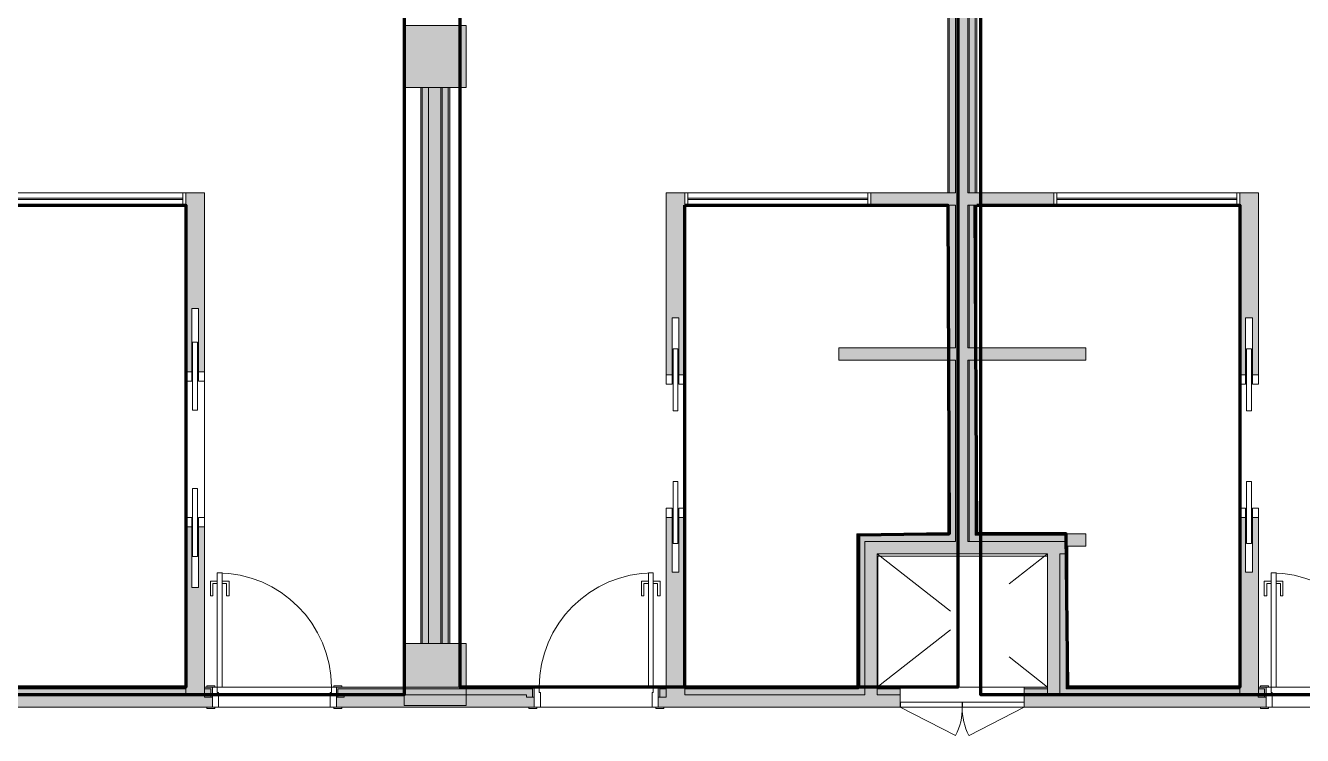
# Model space of a CAD drawing. Header units: metres. Extents: x -227.9 to -140, y 38 to 92.1.
# Drawn here: x -205.37 to -195.08, y 78.09 to 83.81 of the extents above; entities that cross this region are included whole.
import ezdxf

# ---------------------------------------------------------------- set-up
doc = ezdxf.new("R2010")
doc.units = ezdxf.units.M
doc.linetypes.add('JIS_02_0.7', pattern=[1.35, 0.75, -0.6])
doc.layers.add('A-DETL', color=94, linetype='Continuous', lineweight=5, true_color=0x00a600)
for name, color, linetype, lineweight in [('A-DOOR', 7, 'Continuous', 5), ('A-FLOR', 7, 'Continuous', 5), ('A-GLAZ', 7, 'Continuous', 5), ('A-WALL', 7, 'Continuous', 5), ('A-WALL-PATT', 7, 'Continuous', 13), ('I-WALL', 7, 'Continuous', 5), ('S-COLS', 7, 'Continuous', 5)]:
    doc.layers.add(name, color=color, linetype=linetype, lineweight=lineweight)
doc.layers.add('Chambre', color=40, linetype='Continuous')
doc.layers.add('SDB', color=230, linetype='Continuous')

msp = doc.modelspace()

# ---------------------------------------------------------------- hatches: boundary and pattern name
at = {"layer": 'A-WALL-PATT', "lineweight": 5, "true_color": 0xaaaaaa}
h = msp.add_hatch(color=253, dxfattribs=at)
h.paths.add_polyline_path([(-197.774, 79.652), (-197.764, 79.652), (-197.764, 81.115), (-197.774, 81.115), (-197.774, 79.715)])
h.paths.add_polyline_path([(-197.764, 81.215), (-197.764, 82.365), (-197.774, 82.365), (-197.774, 81.215)])
h.paths.add_polyline_path([(-197.764, 82.465), (-197.764, 87.991), (-197.774, 87.991), (-197.774, 82.465)])
h.paths.add_polyline_path([(-197.774, 88.141), (-197.764, 88.141), (-197.764, 89.74), (-197.774, 89.74), (-197.774, 88.236)])
msp.add_hatch(color=253, dxfattribs=at).paths.add_polyline_path([(-202.014, 78.83), (-202.014, 83.314), (-202.024, 83.314), (-202.024, 78.83)])
at = {"layer": 'I-WALL', "true_color": 0xaaaaaa}
h = msp.add_hatch(color=253, dxfattribs=at)
h.paths.add_polyline_path([(-197.937, 79.715), (-197.924, 79.715), (-197.924, 81.115), (-197.937, 81.115), (-197.937, 79.931)])
h.paths.add_polyline_path([(-197.924, 81.215), (-197.924, 82.365), (-197.937, 82.365), (-197.937, 81.215)])
h.paths.add_polyline_path([(-197.937, 82.465), (-197.924, 82.465), (-197.924, 87.991), (-197.937, 87.991), (-197.937, 83.146)])
h.paths.add_polyline_path([(-197.937, 88.141), (-197.924, 88.141), (-197.924, 89.74), (-197.937, 89.74), (-197.937, 88.236)])
h = msp.add_hatch(color=253, dxfattribs=at)
h.paths.add_polyline_path([(-197.874, 79.702), (-197.874, 81.115), (-197.924, 81.115), (-197.924, 79.702)])
h.paths.add_polyline_path([(-197.874, 81.215), (-197.874, 82.365), (-197.924, 82.365), (-197.924, 81.215)])
h.paths.add_polyline_path([(-197.874, 82.465), (-197.874, 87.991), (-197.924, 87.991), (-197.924, 82.465)])
h.paths.add_polyline_path([(-197.924, 88.141), (-197.874, 88.141), (-197.874, 89.74), (-197.924, 89.74), (-197.924, 88.236)])
for points in [[(-197.874, 79.652), (-197.774, 79.652), (-197.774, 89.74), (-197.874, 89.74), (-197.874, 79.702)], [(-202.174, 78.83), (-202.174, 83.314), (-202.187, 83.314), (-202.187, 78.83)], [(-202.174, 78.83), (-202.124, 78.83), (-202.124, 83.314), (-202.174, 83.314), (-202.174, 79.931)], [(-202.024, 78.83), (-202.024, 83.314), (-202.124, 83.314), (-202.124, 78.83)], [(-201.964, 78.83), (-201.964, 83.314), (-202.014, 83.314), (-202.014, 78.83)], [(-201.951, 78.83), (-201.951, 83.314), (-201.964, 83.314), (-201.964, 78.83)], [(-197.924, 82.365), (-197.874, 82.365), (-197.874, 82.465), (-198.557, 82.465), (-198.557, 82.365), (-197.937, 82.365)], [(-197.774, 82.365), (-197.081, 82.365), (-197.081, 82.465), (-197.774, 82.465)], [(-197.924, 81.115), (-197.874, 81.115), (-197.874, 81.215), (-198.815, 81.215), (-198.815, 81.115), (-197.937, 81.115)], [(-197.774, 81.115), (-196.824, 81.115), (-196.824, 81.215), (-197.774, 81.215)], [(-198.669, 78.478), (-198.656, 78.478), (-198.656, 79.715), (-198.669, 79.715), (-198.669, 78.859)], [(-196.824, 79.615), (-196.824, 79.715), (-196.984, 79.715), (-196.984, 79.615), (-196.969, 79.615)], [(-198.606, 78.465), (-198.606, 79.702), (-198.656, 79.702), (-198.656, 78.465)], [(-198.506, 78.415), (-198.506, 79.652), (-198.606, 79.652), (-198.606, 78.415)], [(-196.984, 79.552), (-196.984, 79.652), (-198.506, 79.652), (-198.506, 79.552), (-197.032, 79.552)], [(-196.982, 78.465), (-196.982, 79.615), (-196.984, 79.615), (-196.984, 79.552), (-197.032, 79.552), (-197.032, 78.465)], [(-196.969, 78.478), (-196.969, 79.615), (-196.982, 79.615), (-196.982, 78.478)], [(-197.132, 78.415), (-197.032, 78.415), (-197.032, 79.552), (-197.132, 79.552), (-197.132, 78.465)]]:
    msp.add_hatch(color=253, dxfattribs=at).paths.add_polyline_path(points)
h = msp.add_hatch(color=253, dxfattribs=at)
h.paths.add_polyline_path([(-197.714, 79.702), (-197.714, 81.115), (-197.764, 81.115), (-197.764, 79.702)])
h.paths.add_polyline_path([(-197.764, 81.215), (-197.714, 81.215), (-197.714, 82.365), (-197.764, 82.365), (-197.764, 82.074)])
h.paths.add_polyline_path([(-197.714, 82.465), (-197.714, 87.991), (-197.764, 87.991), (-197.764, 82.465)])
h.paths.add_polyline_path([(-197.714, 88.141), (-197.714, 89.74), (-197.764, 89.74), (-197.764, 88.141)])
h = msp.add_hatch(color=253, dxfattribs=at)
h.paths.add_polyline_path([(-197.701, 79.715), (-197.701, 81.115), (-197.714, 81.115), (-197.714, 79.715)])
h.paths.add_polyline_path([(-197.714, 81.215), (-197.701, 81.215), (-197.701, 82.365), (-197.714, 82.365), (-197.714, 82.074)])
h.paths.add_polyline_path([(-197.714, 82.465), (-197.701, 82.465), (-197.701, 87.991), (-197.714, 87.991), (-197.714, 83.146)])
h.paths.add_polyline_path([(-197.714, 88.141), (-197.701, 88.141), (-197.701, 89.74), (-197.714, 89.74), (-197.714, 88.236)])
h = msp.add_hatch(color=253, dxfattribs=at)
h.paths.add_polyline_path([(-204.081, 78.415), (-203.931, 78.415), (-203.931, 79.77), (-203.978, 79.77), (-203.978, 79.28), (-204.033, 79.28), (-204.033, 79.77), (-204.081, 79.77), (-204.081, 78.465)])
h.paths.add_polyline_path([(-203.978, 81.02), (-203.931, 81.02), (-203.931, 82.465), (-204.08, 82.464), (-204.081, 81.02), (-204.033, 81.02), (-204.033, 81.53), (-203.978, 81.53)])
h = msp.add_hatch(color=253, dxfattribs=at)
h.paths.add_polyline_path([(-200.057, 78.415), (-200.057, 79.846), (-200.105, 79.846), (-200.105, 79.406), (-200.16, 79.406), (-200.16, 79.846), (-200.207, 79.846), (-200.207, 78.415)])
h.paths.add_polyline_path([(-200.105, 80.996), (-200.057, 80.996), (-200.057, 82.465), (-200.207, 82.465), (-200.207, 80.996), (-200.16, 80.996), (-200.16, 81.456), (-200.105, 81.456), (-200.105, 81.003)])
h = msp.add_hatch(color=253, dxfattribs=at)
h.paths.add_polyline_path([(-195.431, 78.415), (-195.431, 79.846), (-195.479, 79.846), (-195.479, 79.406), (-195.534, 79.406), (-195.534, 79.846), (-195.581, 79.846), (-195.581, 78.415), (-195.432, 78.415)])
h.paths.add_polyline_path([(-195.431, 80.996), (-195.431, 82.465), (-195.581, 82.465), (-195.581, 80.996), (-195.534, 80.996), (-195.534, 81.456), (-195.479, 81.456), (-195.479, 80.996)])
h = msp.add_hatch(color=253, dxfattribs=at)
h.paths.add_polyline_path([(-197.924, 79.702), (-197.924, 79.715), (-198.656, 79.715), (-198.656, 79.702), (-198.052, 79.702)])
h.paths.add_polyline_path([(-196.984, 79.702), (-196.984, 79.715), (-197.714, 79.715), (-197.714, 79.702), (-197.23, 79.702)])
h = msp.add_hatch(color=253, dxfattribs=at)
h.paths.add_polyline_path([(-198.606, 79.652), (-197.874, 79.652), (-197.874, 79.702), (-198.606, 79.702)])
h.paths.add_polyline_path([(-196.984, 79.652), (-196.984, 79.702), (-197.764, 79.702), (-197.764, 79.652), (-197.23, 79.652)])
h = msp.add_hatch(color=253, dxfattribs=at)
h.paths.add_polyline_path([(-171.352, 78.396), (-171.339, 78.396), (-171.339, 78.465), (-170.152, 78.465), (-170.152, 78.478), (-171.352, 78.478), (-171.352, 78.434)])
h.paths.add_polyline_path([(-172.365, 78.396), (-172.352, 78.396), (-172.352, 78.478), (-172.405, 78.478), (-172.405, 78.465), (-172.365, 78.465), (-172.365, 78.434)])
h.paths.add_polyline_path([(-185.869, 78.396), (-185.856, 78.396), (-185.856, 78.465), (-184.282, 78.465), (-184.282, 78.396), (-184.269, 78.396), (-184.269, 78.478), (-185.869, 78.478), (-185.869, 78.434)])
h.paths.add_polyline_path([(-178.369, 78.396), (-178.369, 78.478), (-178.426, 78.478), (-178.426, 78.465), (-178.382, 78.465), (-178.382, 78.396)])
h.paths.add_polyline_path([(-183.256, 78.396), (-183.256, 78.465), (-183.202, 78.465), (-183.202, 78.478), (-183.269, 78.478), (-183.269, 78.396)])
h.paths.add_polyline_path([(-177.369, 78.396), (-177.356, 78.396), (-177.356, 78.465), (-176.674, 78.465), (-176.674, 78.478), (-177.369, 78.478), (-177.369, 78.434)])
h.paths.add_polyline_path([(-186.869, 78.396), (-186.869, 78.478), (-186.931, 78.478), (-186.931, 78.465), (-186.882, 78.465), (-186.882, 78.396)])
h.paths.add_polyline_path([(-195.369, 78.396), (-195.369, 78.478), (-195.431, 78.478), (-195.431, 78.465), (-195.382, 78.465), (-195.382, 78.396)])
h.paths.add_polyline_path([(-191.769, 78.396), (-191.756, 78.396), (-191.756, 78.465), (-191.707, 78.465), (-191.707, 78.478), (-191.769, 78.478), (-191.769, 78.434)])
h.paths.add_polyline_path([(-192.782, 78.396), (-192.769, 78.396), (-192.769, 78.478), (-194.369, 78.478), (-194.369, 78.396), (-194.356, 78.396), (-194.356, 78.465), (-192.782, 78.465), (-192.782, 78.434)])
h.paths.add_polyline_path([(-203.867, 78.396), (-203.867, 78.478), (-203.931, 78.478), (-203.931, 78.465), (-203.88, 78.465), (-203.88, 78.396)])
h.paths.add_polyline_path([(-201.271, 78.396), (-201.271, 78.478), (-202.867, 78.478), (-202.867, 78.396), (-202.854, 78.396), (-202.854, 78.465), (-201.284, 78.465), (-201.284, 78.396)])
h.paths.add_polyline_path([(-200.258, 78.396), (-200.258, 78.465), (-200.207, 78.465), (-200.207, 78.478), (-200.271, 78.478), (-200.271, 78.396)])
h.paths.add_polyline_path([(-172.561, 78.465), (-172.505, 78.465), (-172.505, 78.478), (-173.855, 78.478), (-173.855, 78.465)])
h.paths.add_polyline_path([(-173.955, 78.465), (-173.955, 78.478), (-174.834, 78.478), (-174.834, 78.465), (-174.206, 78.465)])
h.paths.add_polyline_path([(-176.464, 78.465), (-176.258, 78.465), (-176.258, 78.478), (-176.464, 78.478)])
h.paths.add_polyline_path([(-175.258, 78.465), (-174.984, 78.465), (-174.984, 78.478), (-175.258, 78.478)])
h.paths.add_polyline_path([(-181.317, 78.465), (-181.317, 78.478), (-181.501, 78.478), (-181.501, 78.465)])
h.paths.add_polyline_path([(-178.576, 78.465), (-178.576, 78.478), (-179.983, 78.478), (-179.983, 78.465), (-179.139, 78.465)])
h.paths.add_polyline_path([(-182.428, 78.465), (-181.651, 78.465), (-181.651, 78.478), (-183.052, 78.478), (-183.052, 78.465)])
h.paths.add_polyline_path([(-180.133, 78.465), (-180.133, 78.478), (-180.317, 78.478), (-180.317, 78.465)])
h.paths.add_polyline_path([(-187.081, 78.465), (-187.081, 78.478), (-188.487, 78.478), (-188.487, 78.465), (-187.362, 78.465)])
h.paths.add_polyline_path([(-188.637, 78.465), (-188.637, 78.478), (-188.822, 78.478), (-188.822, 78.465)])
h.paths.add_polyline_path([(-189.822, 78.465), (-189.822, 78.478), (-190.006, 78.478), (-190.006, 78.465)])
h.paths.add_polyline_path([(-191.557, 78.465), (-190.156, 78.465), (-190.156, 78.478), (-191.557, 78.478)])
h.paths.add_polyline_path([(-198.506, 78.465), (-198.319, 78.465), (-198.319, 78.478), (-198.506, 78.478)])
h.paths.add_polyline_path([(-197.132, 78.465), (-197.132, 78.478), (-197.319, 78.478), (-197.319, 78.465), (-197.23, 78.465)])
h.paths.add_polyline_path([(-198.656, 78.465), (-198.656, 78.478), (-200.057, 78.478), (-200.057, 78.465), (-198.874, 78.465)])
h.paths.add_polyline_path([(-196.982, 78.465), (-195.581, 78.465), (-195.581, 78.478), (-196.982, 78.478)])
h.paths.add_polyline_path([(-204.081, 78.465), (-204.081, 78.478), (-205.612, 78.478), (-205.612, 78.465), (-204.63, 78.465)])
h.paths.add_polyline_path([(-205.874, 78.465), (-205.762, 78.465), (-205.762, 78.478), (-205.874, 78.478), (-205.874, 78.476)])
h.paths.add_polyline_path([(-206.275, 78.465), (-206.274, 78.465), (-206.275, 78.478), (-206.324, 78.478), (-206.324, 78.465)])
h.paths.add_polyline_path([(-206.76, 78.465), (-206.724, 78.465), (-206.724, 78.478), (-206.76, 78.478)])
h = msp.add_hatch(color=253, dxfattribs=at)
h.paths.add_polyline_path([(-172.365, 78.396), (-172.365, 78.465), (-172.405, 78.465), (-172.405, 78.396)])
h.paths.add_polyline_path([(-171.339, 78.396), (-171.289, 78.396), (-171.289, 78.415), (-170.139, 78.415), (-170.139, 78.465), (-171.339, 78.465)])
h.paths.add_polyline_path([(-183.206, 78.396), (-183.206, 78.415), (-183.202, 78.415), (-183.202, 78.465), (-183.256, 78.465), (-183.256, 78.396)])
h.paths.add_polyline_path([(-185.856, 78.396), (-185.806, 78.396), (-185.806, 78.415), (-184.332, 78.415), (-184.332, 78.396), (-184.282, 78.396), (-184.282, 78.465), (-185.856, 78.465)])
h.paths.add_polyline_path([(-178.426, 78.396), (-178.382, 78.396), (-178.382, 78.465), (-178.426, 78.465), (-178.426, 78.415)])
h.paths.add_polyline_path([(-177.306, 78.396), (-177.306, 78.415), (-176.624, 78.415), (-176.624, 78.465), (-177.356, 78.465), (-177.356, 78.396)])
h.paths.add_polyline_path([(-186.931, 78.396), (-186.882, 78.396), (-186.882, 78.465), (-186.931, 78.465), (-186.931, 78.415)])
h.paths.add_polyline_path([(-191.756, 78.396), (-191.707, 78.396), (-191.707, 78.465), (-191.756, 78.465)])
h.paths.add_polyline_path([(-195.382, 78.396), (-195.382, 78.465), (-195.431, 78.465), (-195.431, 78.396)])
h.paths.add_polyline_path([(-194.356, 78.396), (-194.306, 78.396), (-194.306, 78.415), (-192.832, 78.415), (-192.832, 78.396), (-192.782, 78.396), (-192.782, 78.465), (-194.356, 78.465)])
h.paths.add_polyline_path([(-200.258, 78.396), (-200.208, 78.396), (-200.207, 78.465), (-200.258, 78.465)])
h.paths.add_polyline_path([(-203.88, 78.396), (-203.88, 78.465), (-203.931, 78.465), (-203.93, 78.396)])
h.paths.add_polyline_path([(-202.854, 78.396), (-202.804, 78.396), (-202.804, 78.415), (-201.334, 78.415), (-201.334, 78.396), (-201.284, 78.396), (-201.284, 78.465), (-202.854, 78.465)])
h.paths.add_polyline_path([(-172.561, 78.415), (-172.505, 78.415), (-172.505, 78.465), (-173.855, 78.465), (-173.855, 78.415)])
h.paths.add_polyline_path([(-173.955, 78.415), (-173.955, 78.465), (-174.884, 78.465), (-174.884, 78.415), (-174.206, 78.415)])
h.paths.add_polyline_path([(-176.514, 78.415), (-176.258, 78.415), (-176.258, 78.465), (-176.514, 78.465)])
h.paths.add_polyline_path([(-174.984, 78.415), (-174.984, 78.465), (-175.258, 78.465), (-175.258, 78.415)])
h.paths.add_polyline_path([(-183.052, 78.415), (-181.601, 78.415), (-181.601, 78.465), (-183.052, 78.465)])
h.paths.add_polyline_path([(-181.317, 78.415), (-181.317, 78.465), (-181.501, 78.465), (-181.501, 78.415)])
h.paths.add_polyline_path([(-178.576, 78.415), (-178.576, 78.465), (-180.033, 78.465), (-180.033, 78.415), (-179.139, 78.415)])
h.paths.add_polyline_path([(-180.317, 78.415), (-180.133, 78.415), (-180.133, 78.465), (-180.317, 78.465)])
h.paths.add_polyline_path([(-188.537, 78.415), (-187.081, 78.415), (-187.081, 78.465), (-188.537, 78.465)])
h.paths.add_polyline_path([(-188.822, 78.415), (-188.637, 78.415), (-188.637, 78.465), (-188.822, 78.465)])
h.paths.add_polyline_path([(-191.557, 78.415), (-190.106, 78.415), (-190.106, 78.465), (-191.557, 78.465)])
h.paths.add_polyline_path([(-189.822, 78.415), (-189.822, 78.465), (-190.006, 78.465), (-190.006, 78.415)])
h.paths.add_polyline_path([(-197.132, 78.415), (-197.132, 78.465), (-197.319, 78.465), (-197.319, 78.415), (-197.23, 78.415)])
h.paths.add_polyline_path([(-198.606, 78.415), (-198.606, 78.465), (-200.057, 78.465), (-200.057, 78.415), (-198.874, 78.415)])
h.paths.add_polyline_path([(-198.506, 78.415), (-198.319, 78.415), (-198.319, 78.465), (-198.506, 78.465)])
h.paths.add_polyline_path([(-195.581, 78.415), (-195.581, 78.465), (-197.032, 78.465), (-197.032, 78.415), (-195.585, 78.415)])
h.paths.add_polyline_path([(-204.081, 78.415), (-204.081, 78.465), (-205.662, 78.465), (-205.662, 78.415), (-204.63, 78.415)])
h.paths.add_polyline_path([(-206.76, 78.415), (-206.724, 78.415), (-206.724, 78.465), (-206.76, 78.465)])
h.paths.add_polyline_path([(-205.762, 78.415), (-205.762, 78.465), (-205.874, 78.465), (-205.874, 78.415)])
h.paths.add_polyline_path([(-206.324, 78.415), (-206.274, 78.415), (-206.275, 78.465), (-206.324, 78.465), (-206.324, 78.437)])
h = msp.add_hatch(color=253, dxfattribs=at)
h.paths.add_polyline_path([(-170.152, 78.315), (-170.089, 78.315), (-170.089, 78.415), (-171.289, 78.415), (-171.289, 78.396), (-171.352, 78.396), (-171.352, 78.315), (-170.917, 78.315)])
h.paths.add_polyline_path([(-172.561, 78.315), (-172.352, 78.315), (-172.352, 78.396), (-172.415, 78.396), (-172.415, 78.415), (-175.258, 78.415), (-175.258, 78.315), (-174.206, 78.315)])
h.paths.add_polyline_path([(-177.324, 78.315), (-176.258, 78.315), (-176.258, 78.415), (-177.306, 78.415), (-177.306, 78.396), (-177.369, 78.396), (-177.369, 78.315)])
h.paths.add_polyline_path([(-183.269, 78.315), (-181.317, 78.315), (-181.317, 78.415), (-183.206, 78.415), (-183.206, 78.396), (-183.269, 78.396)])
h.paths.add_polyline_path([(-179.499, 78.315), (-178.369, 78.315), (-178.369, 78.396), (-178.432, 78.396), (-178.432, 78.415), (-180.317, 78.415), (-180.317, 78.315), (-179.962, 78.315)])
h.paths.add_polyline_path([(-188.822, 78.315), (-186.869, 78.315), (-186.869, 78.396), (-186.932, 78.396), (-186.932, 78.415), (-188.822, 78.415), (-188.822, 78.396)])
h.paths.add_polyline_path([(-185.824, 78.315), (-184.269, 78.315), (-184.269, 78.396), (-184.332, 78.396), (-184.332, 78.415), (-185.806, 78.415), (-185.806, 78.396), (-185.869, 78.396), (-185.869, 78.315)])
h.paths.add_polyline_path([(-190.651, 78.315), (-189.822, 78.315), (-189.822, 78.415), (-191.706, 78.415), (-191.706, 78.396), (-191.769, 78.396), (-191.769, 78.315), (-191.724, 78.315)])
h.paths.add_polyline_path([(-192.814, 78.315), (-192.769, 78.315), (-192.769, 78.396), (-192.832, 78.396), (-192.832, 78.415), (-194.306, 78.415), (-194.306, 78.396), (-194.369, 78.396), (-194.369, 78.315), (-193.118, 78.315)])
h.paths.add_polyline_path([(-198.319, 78.315), (-198.319, 78.415), (-200.208, 78.415), (-200.208, 78.396), (-200.271, 78.396), (-200.271, 78.315), (-198.874, 78.315)])
h.paths.add_polyline_path([(-195.369, 78.315), (-195.369, 78.396), (-195.432, 78.396), (-195.432, 78.415), (-197.319, 78.415), (-197.319, 78.315), (-195.414, 78.315)])
h.paths.add_polyline_path([(-203.912, 78.315), (-203.867, 78.315), (-203.867, 78.396), (-203.93, 78.396), (-203.931, 78.415), (-205.874, 78.415), (-205.874, 78.315), (-204.63, 78.315)])
h.paths.add_polyline_path([(-201.271, 78.315), (-201.271, 78.396), (-201.334, 78.396), (-201.334, 78.415), (-202.804, 78.415), (-202.804, 78.396), (-202.867, 78.396), (-202.867, 78.315), (-201.316, 78.315)])
h.paths.add_polyline_path([(-206.274, 78.315), (-206.275, 78.415), (-206.324, 78.415), (-206.324, 78.315), (-206.275, 78.315)])
h.paths.add_polyline_path([(-206.724, 78.315), (-206.724, 78.415), (-206.76, 78.415), (-206.76, 78.315)])
at = {"layer": 'S-COLS', "true_color": 0x808080}
for points in [[(-202.319, 83.314), (-201.819, 83.314), (-201.819, 83.814), (-202.319, 83.814)], [(-202.319, 78.33), (-201.819, 78.33), (-201.819, 78.83), (-202.319, 78.83)]]:
    msp.add_hatch(color=8, dxfattribs=at).paths.add_polyline_path(points)

# ---------------------------------------------------------------- linework, layer by layer
at = {"layer": 'A-DETL', "color": 7, "linetype": 'JIS_02_0.7'}
for p, q in [((-198.506, 78.478), (-197.132, 79.552)), ((-198.506, 79.552), (-197.132, 78.478))]:
    msp.add_line(p, q, dxfattribs=at)
at = {"layer": 'A-DOOR'}
for p, q in [((-203.986, 81.26), (-204.026, 81.26)), ((-204.026, 81.26), (-204.026, 80.71)), ((-203.986, 80.71), (-203.986, 81.26)), ((-200.112, 81.206), (-200.152, 81.206)), ((-200.152, 81.206), (-200.152, 80.706)), ((-200.112, 80.706), (-200.112, 81.206)), ((-195.526, 81.206), (-195.486, 81.206)), ((-195.526, 80.706), (-195.526, 81.206)), ((-195.486, 81.206), (-195.486, 80.706)), ((-204.026, 80.71), (-203.986, 80.71)), ((-200.152, 80.706), (-200.112, 80.706)), ((-195.486, 80.706), (-195.526, 80.706)), ((-200.112, 80.136), (-200.152, 80.136)), ((-200.152, 80.136), (-200.152, 79.636)), ((-200.112, 79.636), (-200.112, 80.136)), ((-195.526, 79.636), (-195.526, 80.136)), ((-195.526, 80.136), (-195.486, 80.136)), ((-195.486, 80.136), (-195.486, 79.636)), ((-203.986, 80.08), (-204.026, 80.08)), ((-204.026, 80.08), (-204.026, 79.53)), ((-203.986, 79.53), (-203.986, 80.08)), ((-200.152, 79.636), (-200.112, 79.636)), ((-195.486, 79.636), (-195.526, 79.636)), ((-204.026, 79.53), (-203.986, 79.53)), ((-203.827, 79.398), (-203.787, 79.398)), ((-203.827, 78.478), (-203.827, 79.398)), ((-203.787, 79.398), (-203.787, 78.478)), ((-200.311, 79.398), (-200.351, 79.398)), ((-200.351, 79.398), (-200.351, 78.478)), ((-200.311, 78.478), (-200.311, 79.398)), ((-195.329, 79.398), (-195.289, 79.398)), ((-195.329, 78.478), (-195.329, 79.398)), ((-195.289, 79.398), (-195.289, 78.478)), ((-203.882, 79.213), (-203.882, 79.333)), ((-203.882, 79.333), (-203.827, 79.333)), ((-203.862, 79.313), (-203.862, 79.213)), ((-203.827, 79.313), (-203.862, 79.313)), ((-203.827, 79.333), (-203.827, 79.313)), ((-203.787, 79.333), (-203.732, 79.333)), ((-203.787, 79.313), (-203.787, 79.333)), ((-203.752, 79.313), (-203.787, 79.313)), ((-203.752, 79.213), (-203.752, 79.313)), ((-203.732, 79.333), (-203.732, 79.213)), ((-200.406, 79.333), (-200.406, 79.213)), ((-200.351, 79.333), (-200.406, 79.333)), ((-200.386, 79.213), (-200.386, 79.313)), ((-200.386, 79.313), (-200.351, 79.313)), ((-200.351, 79.313), (-200.351, 79.333)), ((-200.256, 79.333), (-200.311, 79.333)), ((-200.311, 79.333), (-200.311, 79.313)), ((-200.311, 79.313), (-200.276, 79.313)), ((-200.276, 79.313), (-200.276, 79.213)), ((-200.256, 79.213), (-200.256, 79.333)), ((-195.384, 79.213), (-195.384, 79.333)), ((-195.384, 79.333), (-195.329, 79.333)), ((-195.364, 79.313), (-195.364, 79.213)), ((-195.329, 79.313), (-195.364, 79.313)), ((-195.329, 79.333), (-195.329, 79.313)), ((-195.289, 79.333), (-195.234, 79.333)), ((-195.289, 79.313), (-195.289, 79.333)), ((-195.254, 79.313), (-195.289, 79.313)), ((-195.254, 79.213), (-195.254, 79.313)), ((-195.234, 79.333), (-195.234, 79.213)), ((-203.862, 79.213), (-203.882, 79.213)), ((-203.732, 79.213), (-203.752, 79.213)), ((-200.406, 79.213), (-200.386, 79.213)), ((-200.276, 79.213), (-200.256, 79.213)), ((-195.364, 79.213), (-195.384, 79.213)), ((-195.234, 79.213), (-195.254, 79.213)), ((-203.787, 78.478), (-203.827, 78.478)), ((-200.351, 78.478), (-200.311, 78.478)), ((-195.289, 78.478), (-195.329, 78.478))]:
    msp.add_line(p, q, dxfattribs=at)
at = {"layer": 'A-DOOR', "color": 9, "true_color": 0xc0c0c0}
for p, q in [((-204.033, 81.02), (-204.081, 81.02)), ((-204.081, 81.02), (-204.081, 80.945)), ((-204.081, 80.945), (-204.033, 80.945)), ((-204.033, 80.945), (-204.033, 81.02)), ((-203.931, 81.02), (-203.978, 81.02)), ((-203.978, 81.02), (-203.978, 80.945)), ((-203.978, 80.945), (-203.931, 80.945)), ((-203.931, 80.945), (-203.931, 81.02)), ((-200.16, 80.996), (-200.207, 80.996)), ((-200.207, 80.996), (-200.207, 80.921)), ((-200.16, 80.921), (-200.16, 80.996)), ((-200.057, 80.996), (-200.105, 80.996)), ((-200.105, 80.996), (-200.105, 80.921)), ((-200.057, 80.921), (-200.057, 80.996)), ((-195.581, 80.996), (-195.534, 80.996)), ((-195.581, 80.921), (-195.581, 80.996)), ((-195.534, 80.996), (-195.534, 80.921)), ((-195.479, 80.996), (-195.431, 80.996)), ((-195.479, 80.921), (-195.479, 80.996)), ((-195.431, 80.996), (-195.431, 80.921)), ((-200.207, 80.921), (-200.16, 80.921)), ((-200.105, 80.921), (-200.057, 80.921)), ((-195.534, 80.921), (-195.581, 80.921)), ((-195.431, 80.921), (-195.479, 80.921)), ((-200.16, 79.921), (-200.207, 79.921)), ((-200.207, 79.921), (-200.207, 79.846)), ((-200.16, 79.846), (-200.16, 79.921)), ((-200.057, 79.921), (-200.105, 79.921)), ((-200.105, 79.921), (-200.105, 79.846)), ((-200.057, 79.846), (-200.057, 79.921)), ((-195.581, 79.921), (-195.534, 79.921)), ((-195.581, 79.846), (-195.581, 79.921)), ((-195.534, 79.921), (-195.534, 79.846)), ((-195.479, 79.921), (-195.431, 79.921)), ((-195.479, 79.846), (-195.479, 79.921)), ((-195.431, 79.921), (-195.431, 79.846)), ((-204.033, 79.845), (-204.081, 79.845)), ((-204.081, 79.845), (-204.081, 79.77)), ((-204.033, 79.77), (-204.033, 79.845)), ((-203.931, 79.845), (-203.978, 79.845)), ((-203.978, 79.845), (-203.978, 79.77)), ((-203.931, 79.77), (-203.931, 79.845)), ((-200.207, 79.846), (-200.16, 79.846)), ((-200.105, 79.846), (-200.057, 79.846)), ((-195.534, 79.846), (-195.581, 79.846)), ((-195.431, 79.846), (-195.479, 79.846)), ((-204.081, 79.77), (-204.033, 79.77)), ((-203.978, 79.77), (-203.931, 79.77)), ((-203.912, 78.488), (-203.847, 78.488)), ((-203.912, 78.478), (-203.912, 78.488)), ((-203.847, 78.478), (-203.912, 78.478)), ((-203.867, 78.315), (-203.867, 78.478)), ((-203.867, 78.478), (-203.827, 78.478)), ((-203.847, 78.488), (-203.847, 78.478)), ((-203.827, 78.478), (-203.827, 78.434)), ((-202.907, 78.478), (-202.867, 78.478)), ((-202.907, 78.434), (-202.907, 78.478)), ((-202.887, 78.488), (-202.822, 78.488)), ((-202.887, 78.478), (-202.887, 78.488)), ((-202.822, 78.478), (-202.887, 78.478)), ((-202.867, 78.478), (-202.867, 78.315)), ((-202.822, 78.488), (-202.822, 78.478)), ((-201.251, 78.488), (-201.316, 78.488)), ((-201.316, 78.488), (-201.316, 78.478)), ((-201.316, 78.478), (-201.251, 78.478)), ((-201.271, 78.478), (-201.271, 78.315)), ((-201.231, 78.478), (-201.271, 78.478)), ((-201.251, 78.478), (-201.251, 78.488)), ((-201.231, 78.434), (-201.231, 78.478)), ((-200.271, 78.478), (-200.311, 78.478)), ((-200.311, 78.478), (-200.311, 78.434)), ((-200.291, 78.488), (-200.291, 78.478)), ((-200.226, 78.488), (-200.291, 78.488)), ((-200.291, 78.478), (-200.226, 78.478)), ((-200.271, 78.315), (-200.271, 78.478)), ((-200.226, 78.478), (-200.226, 78.488)), ((-195.414, 78.488), (-195.349, 78.488)), ((-195.414, 78.478), (-195.414, 78.488)), ((-195.349, 78.478), (-195.414, 78.478)), ((-195.369, 78.315), (-195.369, 78.478)), ((-195.369, 78.478), (-195.329, 78.478)), ((-195.349, 78.488), (-195.349, 78.478)), ((-195.329, 78.478), (-195.329, 78.434)), ((-203.827, 78.434), (-203.817, 78.434)), ((-203.817, 78.434), (-203.817, 78.315)), ((-202.917, 78.434), (-202.907, 78.434)), ((-202.917, 78.315), (-202.917, 78.434)), ((-201.221, 78.434), (-201.231, 78.434)), ((-201.221, 78.315), (-201.221, 78.434)), ((-200.311, 78.434), (-200.321, 78.434)), ((-200.321, 78.434), (-200.321, 78.315)), ((-195.329, 78.434), (-195.319, 78.434)), ((-195.319, 78.434), (-195.319, 78.315)), ((-203.912, 78.315), (-203.847, 78.315)), ((-203.912, 78.305), (-203.912, 78.315)), ((-203.847, 78.305), (-203.912, 78.305)), ((-203.817, 78.315), (-203.867, 78.315)), ((-203.847, 78.315), (-203.847, 78.305)), ((-202.867, 78.315), (-202.917, 78.315)), ((-202.887, 78.315), (-202.822, 78.315)), ((-202.887, 78.305), (-202.887, 78.315)), ((-202.822, 78.305), (-202.887, 78.305)), ((-202.822, 78.315), (-202.822, 78.305)), ((-201.251, 78.315), (-201.316, 78.315)), ((-201.316, 78.315), (-201.316, 78.305)), ((-201.316, 78.305), (-201.251, 78.305)), ((-201.271, 78.315), (-201.221, 78.315)), ((-201.251, 78.305), (-201.251, 78.315)), ((-200.321, 78.315), (-200.271, 78.315)), ((-200.291, 78.315), (-200.291, 78.305)), ((-200.226, 78.315), (-200.291, 78.315)), ((-200.291, 78.305), (-200.226, 78.305)), ((-200.226, 78.305), (-200.226, 78.315)), ((-198.319, 78.315), (-197.874, 78.088)), ((-197.319, 78.315), (-197.765, 78.088)), ((-195.414, 78.315), (-195.349, 78.315)), ((-195.414, 78.305), (-195.414, 78.315)), ((-195.349, 78.305), (-195.414, 78.305)), ((-195.319, 78.315), (-195.369, 78.315)), ((-195.349, 78.315), (-195.349, 78.305))]:
    msp.add_line(p, q, dxfattribs=at)
at = {"layer": 'A-DOOR', "color": 9, "lineweight": 9, "true_color": 0xc0c0c0}
for p, q in [((-198.317, 78.355), (-197.82, 78.355)), ((-198.317, 78.315), (-198.317, 78.355)), ((-197.82, 78.315), (-198.317, 78.315)), ((-197.82, 78.355), (-197.82, 78.315)), ((-197.818, 78.355), (-197.321, 78.355)), ((-197.818, 78.315), (-197.818, 78.355)), ((-197.321, 78.315), (-197.818, 78.315)), ((-197.321, 78.355), (-197.321, 78.315))]:
    msp.add_line(p, q, dxfattribs=at)
at = {"layer": 'A-DOOR'}
for centre, start, end in [((-203.827, 78.478), 0, 90), ((-200.311, 78.478), 90, 180), ((-195.329, 78.478), 0, 90)]:
    msp.add_arc(centre, 0.92, start, end, dxfattribs=at)
at = {"layer": 'A-DOOR', "color": 9, "true_color": 0xc0c0c0}
for centre, start, end in [((-198.274, 78.304), 331.6205, 1.3795), ((-197.365, 78.304), 178.6205, 208.3795)]:
    msp.add_arc(centre, 0.455, start, end, dxfattribs=at)
at = {"layer": 'A-FLOR', "lineweight": 9}
for p, q in [((-198.499, 79.535), (-197.132, 79.535)), ((-198.499, 78.478), (-198.499, 79.535))]:
    msp.add_line(p, q, dxfattribs=at)
at = {"layer": 'A-GLAZ'}
for p, q in [((-205.555, 82.465), (-204.105, 82.465)), ((-200.032, 82.465), (-198.582, 82.465)), ((-195.606, 82.465), (-197.056, 82.465)), ((-204.105, 82.365), (-205.555, 82.365)), ((-198.582, 82.365), (-200.032, 82.365)), ((-197.056, 82.365), (-195.606, 82.365))]:
    msp.add_line(p, q, dxfattribs=at)
at = {"layer": 'A-GLAZ', "lineweight": 13}
for p, q in [((-204.105, 82.42), (-205.555, 82.42)), ((-205.555, 82.41), (-204.105, 82.41)), ((-204.08, 82.465), (-204.105, 82.465)), ((-204.105, 82.465), (-204.105, 82.365)), ((-204.105, 82.41), (-204.105, 82.42)), ((-204.08, 82.365), (-204.08, 82.465)), ((-200.032, 82.465), (-200.057, 82.465)), ((-200.057, 82.465), (-200.057, 82.365)), ((-200.032, 82.365), (-200.032, 82.465)), ((-198.582, 82.42), (-200.032, 82.42)), ((-200.032, 82.42), (-200.032, 82.41)), ((-200.032, 82.41), (-198.582, 82.41)), ((-198.557, 82.465), (-198.582, 82.465)), ((-198.582, 82.465), (-198.582, 82.365)), ((-198.582, 82.41), (-198.582, 82.42)), ((-198.557, 82.365), (-198.557, 82.465)), ((-197.081, 82.365), (-197.081, 82.465)), ((-197.081, 82.465), (-197.056, 82.465)), ((-197.056, 82.465), (-197.056, 82.365)), ((-197.056, 82.42), (-195.606, 82.42)), ((-197.056, 82.41), (-197.056, 82.42)), ((-195.606, 82.41), (-197.056, 82.41)), ((-195.606, 82.365), (-195.606, 82.465)), ((-195.606, 82.465), (-195.581, 82.465)), ((-195.606, 82.42), (-195.606, 82.41)), ((-195.581, 82.465), (-195.581, 82.365)), ((-204.105, 82.365), (-204.08, 82.365)), ((-200.057, 82.365), (-200.032, 82.365)), ((-198.582, 82.365), (-198.557, 82.365)), ((-197.056, 82.365), (-197.081, 82.365)), ((-195.581, 82.365), (-195.606, 82.365))]:
    msp.add_line(p, q, dxfattribs=at)
at = {"layer": 'A-WALL'}
for p, q in [((-197.924, 82.465), (-197.924, 87.991)), ((-197.874, 82.465), (-197.874, 87.991)), ((-197.774, 82.465), (-197.774, 87.991)), ((-197.764, 82.465), (-197.764, 87.991)), ((-197.714, 82.465), (-197.714, 87.991)), ((-202.174, 78.83), (-202.174, 83.314)), ((-202.124, 78.83), (-202.124, 83.314)), ((-202.024, 78.83), (-202.024, 83.314)), ((-202.014, 78.83), (-202.014, 83.314)), ((-201.964, 78.83), (-201.964, 83.314)), ((-197.874, 82.465), (-197.937, 82.465)), ((-197.701, 82.465), (-197.774, 82.465)), ((-197.874, 82.365), (-197.937, 82.365)), ((-197.924, 81.215), (-197.924, 82.365)), ((-197.874, 81.215), (-197.874, 82.365)), ((-197.774, 81.215), (-197.774, 82.365)), ((-197.701, 82.365), (-197.774, 82.365)), ((-197.764, 81.215), (-197.764, 82.365)), ((-197.714, 81.215), (-197.714, 82.365)), ((-197.874, 81.215), (-197.937, 81.215)), ((-197.701, 81.215), (-197.774, 81.215)), ((-197.874, 81.115), (-197.937, 81.115)), ((-197.924, 79.702), (-197.924, 81.115)), ((-197.874, 79.652), (-197.874, 81.115)), ((-197.774, 79.652), (-197.774, 81.115)), ((-197.701, 81.115), (-197.774, 81.115)), ((-197.764, 79.652), (-197.764, 81.115)), ((-197.714, 79.702), (-197.714, 81.115)), ((-196.984, 79.652), (-196.984, 79.715)), ((-198.656, 79.702), (-198.656, 78.465)), ((-197.924, 79.702), (-198.656, 79.702)), ((-198.606, 79.652), (-198.606, 78.415)), ((-197.874, 79.652), (-198.606, 79.652)), ((-196.984, 79.652), (-197.774, 79.652)), ((-196.984, 79.702), (-197.714, 79.702)), ((-196.984, 79.552), (-196.984, 79.615)), ((-196.969, 79.615), (-196.984, 79.615)), ((-196.982, 78.465), (-196.982, 79.615)), ((-197.032, 78.415), (-197.032, 79.552)), ((-196.984, 79.552), (-197.032, 79.552)), ((-204.081, 78.478), (-204.081, 78.415)), ((-203.931, 78.478), (-203.931, 78.415)), ((-200.207, 78.478), (-200.207, 78.415)), ((-200.057, 78.478), (-200.057, 78.415)), ((-198.506, 78.478), (-198.506, 78.415)), ((-197.132, 78.478), (-197.132, 78.415)), ((-195.581, 78.478), (-195.581, 78.415)), ((-195.431, 78.478), (-195.431, 78.415)), ((-204.081, 78.415), (-205.662, 78.415)), ((-204.081, 78.465), (-205.612, 78.465)), ((-203.88, 78.465), (-203.931, 78.465)), ((-203.93, 78.415), (-203.931, 78.415)), ((-203.93, 78.396), (-203.93, 78.415)), ((-203.93, 78.396), (-203.867, 78.396)), ((-203.88, 78.396), (-203.88, 78.465)), ((-202.867, 78.396), (-202.804, 78.396)), ((-202.854, 78.465), (-202.854, 78.396)), ((-201.284, 78.465), (-202.854, 78.465)), ((-202.804, 78.415), (-202.804, 78.396)), ((-201.334, 78.415), (-202.804, 78.415)), ((-201.334, 78.396), (-201.334, 78.415)), ((-201.334, 78.396), (-201.271, 78.396)), ((-201.284, 78.396), (-201.284, 78.465)), ((-200.271, 78.396), (-200.208, 78.396)), ((-200.258, 78.465), (-200.258, 78.396)), ((-200.207, 78.465), (-200.258, 78.465)), ((-200.208, 78.415), (-200.208, 78.396)), ((-200.207, 78.415), (-200.208, 78.415)), ((-198.656, 78.465), (-200.057, 78.465)), ((-198.606, 78.415), (-200.057, 78.415)), ((-198.319, 78.465), (-198.506, 78.465)), ((-198.319, 78.415), (-198.506, 78.415)), ((-197.132, 78.465), (-197.319, 78.465)), ((-197.132, 78.415), (-197.319, 78.415)), ((-195.581, 78.415), (-197.032, 78.415)), ((-195.581, 78.465), (-196.982, 78.465)), ((-195.432, 78.396), (-195.432, 78.415)), ((-195.432, 78.396), (-195.369, 78.396)), ((-195.382, 78.465), (-195.431, 78.465)), ((-195.382, 78.396), (-195.382, 78.465))]:
    msp.add_line(p, q, dxfattribs=at)
at = {"layer": 'Chambre', "lineweight": 140}
for points in [[(-201.869, 89.83), (-197.854, 89.83), (-197.854, 78.478), (-201.869, 78.478)], [(-206.024, 89.74), (-202.319, 89.74), (-202.319, 78.415), (-206.024, 78.415)], [(-197.669, 89.75), (-193.819, 89.75), (-193.819, 78.415), (-197.669, 78.415)]]:
    msp.add_lwpolyline(points, close=True, dxfattribs=at)
at = {"layer": 'I-WALL', "lineweight": 13}
for p, q in [((-197.937, 89.74), (-197.937, 82.465)), ((-197.701, 82.465), (-197.701, 87.991)), ((-202.187, 83.314), (-202.187, 78.83)), ((-201.951, 83.314), (-202.187, 83.314)), ((-201.951, 78.83), (-201.951, 83.314)), ((-203.931, 82.465), (-204.08, 82.465)), ((-203.931, 81.02), (-203.931, 82.465)), ((-200.057, 82.465), (-200.207, 82.465)), ((-200.207, 82.465), (-200.207, 80.996)), ((-197.937, 82.465), (-198.557, 82.465)), ((-197.081, 82.465), (-197.701, 82.465)), ((-195.431, 82.465), (-195.581, 82.465)), ((-195.431, 80.996), (-195.431, 82.465)), ((-204.081, 82.365), (-204.081, 81.02)), ((-200.057, 80.996), (-200.057, 82.365)), ((-198.557, 82.365), (-197.937, 82.365)), ((-197.937, 82.365), (-197.937, 81.215)), ((-197.701, 81.215), (-197.701, 82.365)), ((-197.701, 82.365), (-197.081, 82.365)), ((-195.581, 82.365), (-195.581, 80.996)), ((-204.033, 81.02), (-204.033, 81.53)), ((-204.033, 81.53), (-203.978, 81.53)), ((-203.978, 81.53), (-203.978, 81.02)), ((-200.16, 80.996), (-200.16, 81.456)), ((-200.16, 81.456), (-200.105, 81.456)), ((-200.105, 81.456), (-200.105, 80.996)), ((-195.534, 80.996), (-195.534, 81.456)), ((-195.534, 81.456), (-195.479, 81.456)), ((-195.479, 81.456), (-195.479, 80.996)), ((-197.937, 81.215), (-198.815, 81.215)), ((-198.815, 81.215), (-198.815, 81.115)), ((-196.824, 81.215), (-197.701, 81.215)), ((-196.824, 81.115), (-196.824, 81.215)), ((-198.815, 81.115), (-197.937, 81.115)), ((-197.937, 81.115), (-197.937, 79.715)), ((-197.701, 79.715), (-197.701, 81.115)), ((-197.701, 81.115), (-196.824, 81.115)), ((-200.207, 79.846), (-200.207, 78.478)), ((-200.16, 79.406), (-200.16, 79.846)), ((-200.105, 79.846), (-200.105, 79.406)), ((-200.057, 78.478), (-200.057, 79.846)), ((-195.581, 79.846), (-195.581, 78.478)), ((-195.534, 79.406), (-195.534, 79.846)), ((-195.479, 79.846), (-195.479, 79.406)), ((-195.431, 78.478), (-195.431, 79.846)), ((-204.081, 79.77), (-204.081, 78.478)), ((-204.033, 79.28), (-204.033, 79.77)), ((-203.978, 79.77), (-203.978, 79.28)), ((-203.931, 78.478), (-203.931, 79.77)), ((-198.669, 79.715), (-198.669, 78.478)), ((-197.937, 79.715), (-198.669, 79.715)), ((-196.824, 79.715), (-197.701, 79.715)), ((-196.824, 79.615), (-196.824, 79.715)), ((-196.969, 78.478), (-196.969, 79.615)), ((-196.969, 79.615), (-196.824, 79.615)), ((-198.506, 78.478), (-198.506, 79.552)), ((-198.506, 79.552), (-197.132, 79.552)), ((-197.132, 79.552), (-197.132, 78.478)), ((-200.105, 79.406), (-200.16, 79.406)), ((-195.479, 79.406), (-195.534, 79.406)), ((-203.978, 79.28), (-204.033, 79.28)), ((-202.187, 78.83), (-201.951, 78.83)), ((-204.081, 78.478), (-205.599, 78.478)), ((-203.912, 78.478), (-203.931, 78.478)), ((-201.316, 78.478), (-202.822, 78.478)), ((-200.207, 78.478), (-200.226, 78.478)), ((-198.669, 78.478), (-200.057, 78.478)), ((-198.319, 78.478), (-198.506, 78.478)), ((-198.319, 78.315), (-198.319, 78.478)), ((-197.132, 78.478), (-197.319, 78.478)), ((-197.319, 78.478), (-197.319, 78.315)), ((-195.581, 78.478), (-196.969, 78.478)), ((-195.414, 78.478), (-195.431, 78.478)), ((-205.874, 78.315), (-203.912, 78.315)), ((-202.822, 78.315), (-201.316, 78.315)), ((-200.226, 78.315), (-198.319, 78.315)), ((-197.319, 78.315), (-195.414, 78.315))]:
    msp.add_line(p, q, dxfattribs=at)
at = {"layer": 'I-WALL'}
for p, q in [((-204.081, 79.845), (-204.081, 80.945)), ((-203.931, 80.945), (-203.931, 79.845)), ((-203.787, 78.478), (-202.907, 78.478)), ((-201.231, 78.478), (-200.351, 78.478)), ((-198.319, 78.478), (-197.319, 78.478)), ((-195.289, 78.478), (-194.409, 78.478)), ((-195.431, 78.415), (-195.432, 78.415)), ((-202.917, 78.315), (-203.817, 78.315)), ((-200.321, 78.315), (-201.221, 78.315)), ((-198.317, 78.315), (-198.319, 78.315)), ((-197.818, 78.315), (-197.82, 78.315)), ((-197.319, 78.315), (-197.321, 78.315)), ((-194.419, 78.315), (-195.319, 78.315))]:
    msp.add_line(p, q, dxfattribs=at)
at = {"layer": 'S-COLS', "lineweight": 9}
for p, q in [((-201.819, 83.814), (-202.319, 83.814)), ((-202.319, 83.814), (-202.319, 83.314)), ((-201.819, 83.314), (-201.819, 83.814)), ((-202.319, 83.314), (-201.819, 83.314)), ((-201.819, 78.83), (-202.319, 78.83)), ((-202.319, 78.83), (-202.319, 78.33)), ((-201.819, 78.33), (-201.819, 78.83)), ((-202.319, 78.33), (-201.819, 78.33))]:
    msp.add_line(p, q, dxfattribs=at)
at = {"layer": 'SDB', "lineweight": 140}
msp.add_lwpolyline([(-206.181, 82.365), (-204.08, 82.365), (-204.08, 78.478), (-206.181, 78.478)], close=True, dxfattribs=at)
for points in [[(-200.058, 82.365), (-197.937, 82.365), (-197.924, 79.715), (-198.656, 79.702), (-198.656, 78.478), (-200.058, 78.478), (-200.058, 82.365)], [(-197.701, 82.365), (-195.58, 82.365), (-195.58, 78.478), (-196.969, 78.478), (-196.982, 79.715), (-197.701, 79.715), (-197.714, 82.365)]]:
    msp.add_lwpolyline(points, dxfattribs=at)

doc.saveas('drawing.dxf')
